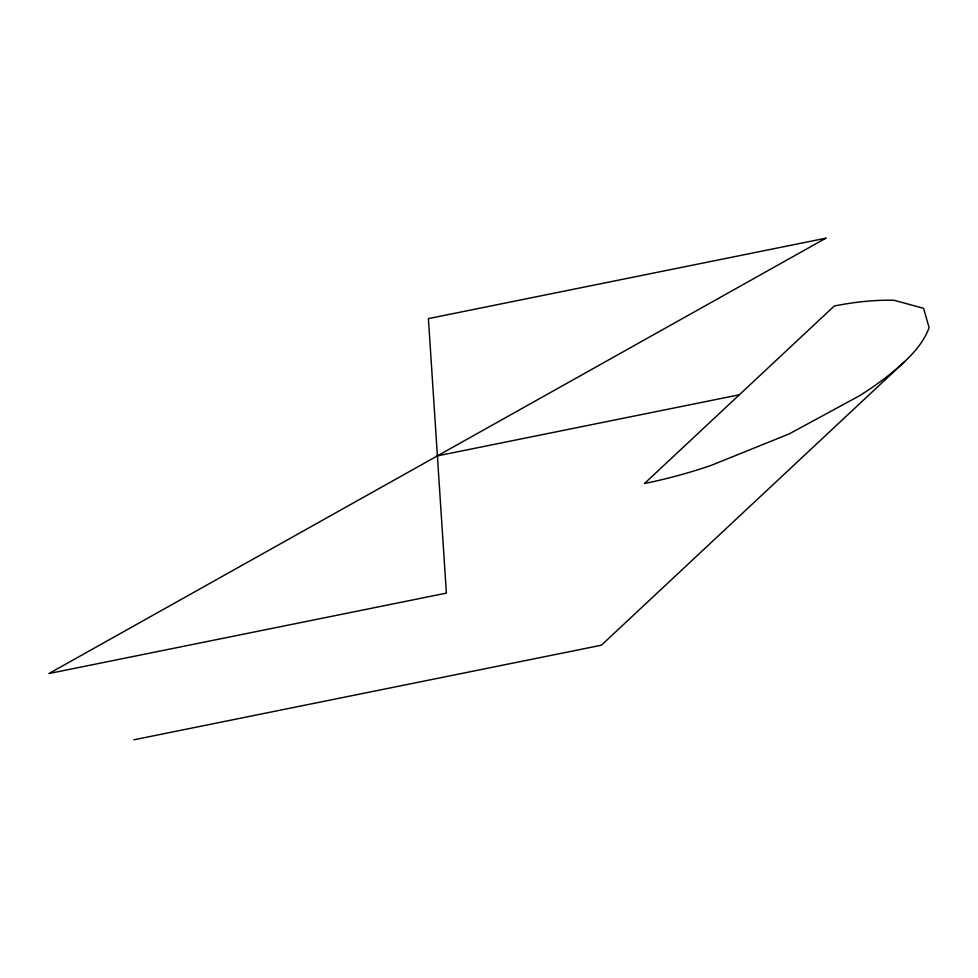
<?xml version="1.0" encoding="UTF-8"?>
<svg xmlns="http://www.w3.org/2000/svg" width="978" height="978" viewBox="0 0 978 978"><rect width="100%" height="100%" fill="white"/><g stroke="black" fill="none" stroke-linecap="round" stroke-linejoin="round"><path stroke-width="1.47" d="M904.992 361.261A241.199 107.996 -17.2 0 1 859.259 395.907L789.393 433.816L711.336 465.32A241.199 107.996 -17.2 0 1 644.502 483.499L834.246 306.028A153.998 68.961 -17.2 0 1 894.149 300.295L923.574 308.327L929.1 327.581A153.998 68.961 -17.2 0 1 904.992 361.261L601.397 645.211L133.79 739.808M437.398 455.87L739.38 394.77M825.884 238.192L48.9 673.549L446.384 593.12L428.401 318.608L825.884 238.192"/></g></svg>
